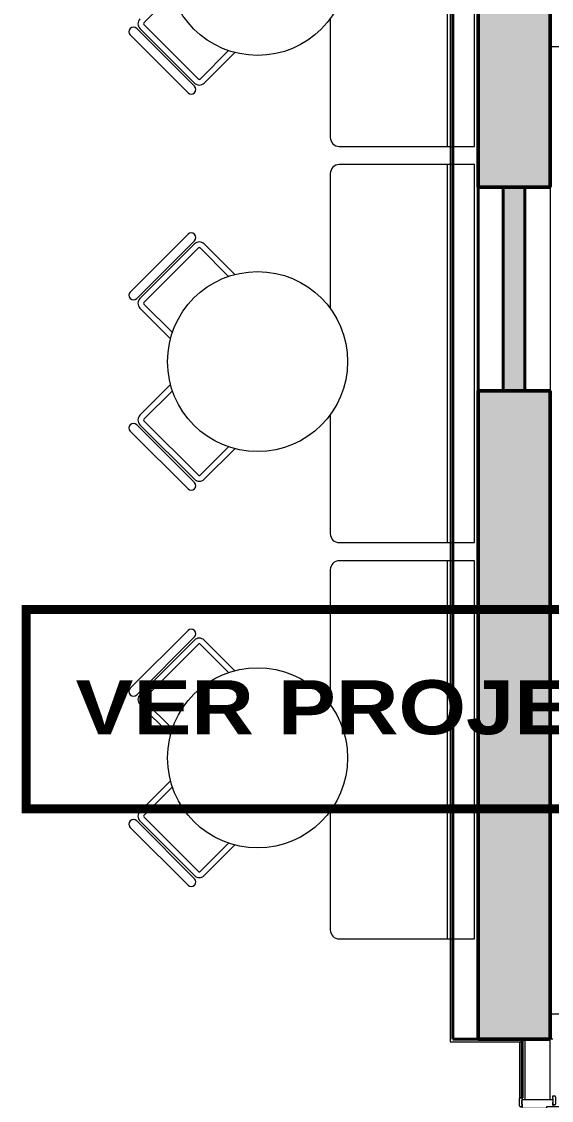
# Model space of a CAD drawing. Extents: x -14.2 to 52.3, y 3.7 to 90.9.
# Drawn here: x 25.82 to 28.76, y 15.02 to 21.01 of the extents above; entities that cross this region are included whole.
import ezdxf

# ---------------------------------------------------------------- set-up
doc = ezdxf.new("R2010")
doc.units = 0
doc.linetypes.add('limpo_PINI-PSG-PE-0102-LAZ-R00$0$CENTER', pattern=[2, 1.25, -0.25, 0.25, -0.25])
for name, color, linetype, lineweight in [('limpo_PINI-PSG-PE-0102-LAZ-R00$0$A-DETL-GENF', 1, 'Continuous', 5), ('limpo_PINI-PSG-PE-0102-LAZ-R00$0$A-DOOR', 31, 'Continuous', 5), ('limpo_PINI-PSG-PE-0102-LAZ-R00$0$A-WALL', 1, 'Continuous', 5), ('limpo_PINI-PSG-PE-0102-LAZ-R00$0$A-WALL-FNSH', 1, 'Continuous', 40), ('limpo_PINI-PSG-PE-0102-LAZ-R00$0$ARQ_MOBILIÁRIO', 135, 'Continuous', 5), ('limpo_PINI-PSG-PE-0102-LAZ-R00$0$LAYOUT_AMB_LAZ_dwg', 8, 'Continuous', 5), ('limpo_PINI-PSG-PE-0102-LAZ-R00$0$S-BEAM', 12, 'Continuous', 5), ('limpo_PINI-PSG-PE-0102-LAZ-R00$0$S-COLS', 52, 'Continuous', 5)]:
    doc.layers.add(name, color=color, linetype=linetype, lineweight=lineweight)
doc.layers.add('limpo_PINI-PSG-PE-0102-LAZ-R00$0$XR_ARQT', color=7, linetype='Continuous')
doc.layers.add('XR_ARQT', color=7, linetype='Continuous')
doc.styles.add('limpo_PINI-PSG-PE-0102-LAZ-R00$0$ARN_3', font='arialbd.ttf', dxfattribs={"width": 1.25, "height": 0.3})

# ---------------------------------------------------------------- blocks, each defined once
blk = doc.blocks.new('limpo_PINI-PSG-PE-0102-LAZ-R00$0$VER-ARQ')
at = {"color": 12, "linetype": 'limpo_PINI-PSG-PE-0102-LAZ-R00$0$CENTER', "const_width": 0.05}
blk.add_lwpolyline([(-4.1569, 1.1055), (4.1569, 1.1055), (4.1569, 0), (-4.1569, 0)], close=True, dxfattribs=at)
at = {"color": 12, "style": 'limpo_PINI-PSG-PE-0102-LAZ-R00$0$ARN_3', "width": 1.15}
blk.add_text('VER PROJETO DE ARQUITETURA', height=0.3, dxfattribs=at).set_placement((-3.8821, 0.4138))
blk = doc.blocks.new('limpo_PINI-PSG-PE-0102-LAZ-R00$0$PINI-EST-PE-1101-TQR-R20_rvt-1-5PPE_008_LAZER__P_A_0_09_')
at = {"layer": 'limpo_PINI-PSG-PE-0102-LAZ-R00$0$S-BEAM'}
blk.add_hatch(color=50, dxfattribs=at).paths.add_polyline_path([(20210, -5165), (20210, -4035.1), (20090, -4035.1), (20090, -5165)])
at = {"layer": 'limpo_PINI-PSG-PE-0102-LAZ-R00$0$S-COLS'}
for points in [[(19950, -4035), (20350, -4035), (20350, 2435), (18850, 2435), (18850, 2035), (19950, 2035), (19950, -2557.5)], [(20350, -8765), (20350, -5165), (19950, -5165), (19950, -8765), (20040, -8765)]]:
    blk.add_hatch(color=8, dxfattribs=at).paths.add_polyline_path(points)
at = {"layer": 'limpo_PINI-PSG-PE-0102-LAZ-R00$0$S-BEAM', "color": 55, "lineweight": 18}
blk.add_line((20210, -4035.1), (20090, -4035.1), dxfattribs=at)
at = {"layer": 'limpo_PINI-PSG-PE-0102-LAZ-R00$0$S-COLS', "color": 7, "lineweight": 50}
for p, q in [((20350, -4035), (20350, 2435)), ((19950, 2035), (19950, -4035)), ((19950, -4035), (20350, -4035)), ((20350, -5165), (19950, -5165)), ((19950, -5165), (19950, -8765)), ((20350, -8765), (20350, -5165)), ((19950, -8765), (20350, -8765))]:
    blk.add_line(p, q, dxfattribs=at)
blk = doc.blocks.new('limpo_PINI-PSG-PE-0102-LAZ-R00$0$DAA_002_MAD_ABR_1FO - 80 X 210-1917144-5PPE_008_LAZER__P_A_0_09_')
at = {"layer": 'limpo_PINI-PSG-PE-0102-LAZ-R00$0$A-DETL-GENF'}
for p, q in [((330, 730), (330, 850)), ((340, 850), (340, 840)), ((340, 830), (340, 840)), ((340, 840), (360, 840)), ((360, 865), (365, 865)), ((360, 840), (360, 865)), ((360, 830), (360, 840)), ((365, 865), (365, 805)), ((400, 865), (405, 865)), ((400, 805), (400, 865)), ((405, 865), (405, 840)), ((405, 830), (405, 840)), ((405, 840), (425, 840)), ((425, 840), (425, 850)), ((425, 830), (425, 840)), ((435, 850), (435, 730)), ((340, 830), (340, 730)), ((360, 830), (340, 830)), ((360, 805), (360, 830)), ((365, 805), (360, 805)), ((405, 805), (400, 805)), ((405, 830), (405, 805)), ((425, 830), (405, 830)), ((425, 730), (425, 830)), ((365, 90), (400, 90)), ((405, 50), (405, 85)), ((400, 50), (405, 50))]:
    blk.add_line(p, q, dxfattribs=at)
at = {"layer": 'limpo_PINI-PSG-PE-0102-LAZ-R00$0$A-DETL-GENF', "lineweight": 15}
for p, q in [((365, 885), (400, 885)), ((365, 85), (365, 885)), ((400, 885), (400, 85)), ((-460, 85), (-460, 95)), ((-446, 85), (-460, 85)), ((-455, 100), (-415, 100)), ((-446, 88), (-446, 85)), ((-424, 88), (-446, 88)), ((-440, 85), (-400, 85)), ((-440, -85), (-440, 85)), ((-424, 85), (-424, 88)), ((-410, 85), (-424, 85)), ((-410, 95), (-410, 85)), ((-400, 85), (-400, 50)), ((400, 85), (365, 85)), ((400, 85), (440, 85)), ((400, 50), (400, 85)), ((410, 85), (410, 95)), ((424, 85), (410, 85)), ((415, 100), (455, 100)), ((424, 88), (424, 85)), ((446, 88), (424, 88)), ((440, 85), (440, -85)), ((446, 85), (446, 88)), ((460, 85), (446, 85)), ((460, 95), (460, 85)), ((-400, 50), (-390, 50)), ((-390, 50), (-390, -85)), ((390, 50), (400, 50)), ((390, -85), (390, 50)), ((-450, -85), (-436, -85)), ((-450, -95), (-450, -85)), ((-405, -100), (-445, -100)), ((-390, -85), (-440, -85)), ((-436, -85), (-436, -88)), ((-436, -88), (-414, -88)), ((-414, -85), (-400, -85)), ((-414, -88), (-414, -85)), ((-400, -85), (-400, -95)), ((440, -85), (390, -85)), ((400, -85), (414, -85)), ((400, -95), (400, -85)), ((445, -100), (405, -100)), ((414, -85), (414, -88)), ((414, -88), (436, -88)), ((436, -85), (450, -85)), ((436, -88), (436, -85)), ((450, -85), (450, -95))]:
    blk.add_line(p, q, dxfattribs=at)
blk.add_circle((402.5, 87.5), 3.54, dxfattribs=at)
at = {"layer": 'limpo_PINI-PSG-PE-0102-LAZ-R00$0$A-DETL-GENF'}
for centre, radius, start, end in [((400, 85), 800, 90, 180), ((335, 850), 5, 360, 180), ((430, 850), 5, 360, 180), ((335, 730), 5, 180, 0), ((430, 730), 5, 180, 0)]:
    blk.add_arc(centre, radius, start, end, dxfattribs=at)
at = {"layer": 'limpo_PINI-PSG-PE-0102-LAZ-R00$0$A-DETL-GENF', "lineweight": 15}
for centre, start, end in [((-455, 95), 90, 180), ((-415, 95), 360, 90), ((415, 95), 90, 180), ((455, 95), 0, 90), ((-445, -95), 180, 270), ((-405, -95), 270, 0), ((405, -95), 180, 270), ((445, -95), 270, 360)]:
    blk.add_arc(centre, 5, start, end, dxfattribs=at)
blk = doc.blocks.new('limpo_PINI-PSG-PE-0102-LAZ-R00$0$LAYOUT_AMB_LAZ_dwg-2867451-5PPE_008_LAZER__P_A_0_09_')
at = {"layer": 'limpo_PINI-PSG-PE-0102-LAZ-R00$0$ARQ_MOBILIÁRIO', "color": 9}
for p, q in [((36714.3, 16635.8), (36714.3, 14536.4)), ((35187, 15380.2), (35029, 15222.2)), ((36064.3, 15247.1), (36064.3, 14586.4)), ((34953.3, 15155.4), (35274, 14834.6)), ((35309.7, 14870.3), (34988.9, 15191)), ((35006.7, 15191), (35309.7, 14888.1)), ((35029, 15213.3), (35331.9, 14910.4)), ((35340.9, 14910.4), (35498.8, 15068.3)), ((36714.3, 14435.8), (36714.3, 12336.4)), ((36064.3, 14385.8), (36064.3, 13636)), ((35274, 14048.5), (34953.3, 13727.8)), ((34988.9, 13692.1), (35309.7, 14012.9)), ((35309.7, 13995), (35006.7, 13692.1)), ((35331.9, 13972.8), (35029, 13669.8)), ((35498.8, 13814.8), (35340.9, 13972.8)), ((35533.1, 13825.1), (35363.1, 13995)), ((35029, 13660.9), (35187, 13503)), ((35176.7, 13214.4), (35006.7, 13044.5)), ((35187, 13180.2), (35029, 13022.2)), ((35029, 13013.3), (35331.9, 12710.4)), ((36064.3, 13047.1), (36064.3, 12386.4)), ((34953.3, 12955.4), (35274, 12634.6)), ((35309.7, 12670.3), (34988.9, 12991)), ((35006.7, 12991), (35309.7, 12688.1)), ((35340.9, 12710.4), (35498.8, 12868.3)), ((36714.3, 12235.8), (36714.3, 10136.4)), ((36064.3, 12185.8), (36064.3, 11436)), ((35274, 11848.5), (34953.3, 11527.8)), ((34988.9, 11492.1), (35309.7, 11812.9)), ((35309.7, 11795), (35006.7, 11492.1)), ((35331.9, 11772.8), (35029, 11469.8)), ((35498.8, 11614.8), (35340.9, 11772.8)), ((35533.1, 11625.1), (35363.1, 11795)), ((35029, 11460.9), (35187, 11303)), ((35176.7, 11014.4), (35006.7, 10844.5)), ((35187, 10980.2), (35029, 10822.2)), ((36064.3, 10847.1), (36064.3, 10186.4)), ((35309.7, 10470.3), (34988.9, 10791)), ((35006.7, 10791), (35309.7, 10488.1)), ((35029, 10813.3), (35331.9, 10510.4)), ((34953.3, 10755.4), (35274, 10434.6)), ((35340.9, 10510.4), (35498.8, 10668.3))]:
    blk.add_line(p, q, dxfattribs=at)
at = {"layer": 'limpo_PINI-PSG-PE-0102-LAZ-R00$0$ARQ_MOBILIÁRIO', "color": 9, "flags": 128}
for points in [[(36114.3, 14536.4), (36864.3, 14536.4), (36864.3, 16635.8), (36114.3, 16635.8)], [(35533, 15058), (35363.1, 14888.1), (35533, 15058)], [(36114.3, 12336.4), (36864.3, 12336.4), (36864.3, 14435.8), (36114.3, 14435.8)], [(35176.7, 13468.7), (35006.7, 13638.7), (35176.7, 13468.7)], [(35533, 12858), (35363.1, 12688.1), (35533, 12858)], [(36114.3, 10136.4), (36864.3, 10136.4), (36864.3, 12235.8), (36114.3, 12235.8)], [(35176.7, 11268.7), (35006.7, 11438.7), (35176.7, 11268.7)], [(35533, 10658), (35363.1, 10488.1), (35533, 10658)]]:
    blk.add_lwpolyline(points, dxfattribs=at)
at = {"layer": 'limpo_PINI-PSG-PE-0102-LAZ-R00$0$ARQ_MOBILIÁRIO', "color": 9}
for centre in [(35660.2, 15541.6), (35660.2, 13341.6), (35660.2, 11141.6)]:
    blk.add_circle(centre, 500, dxfattribs=at)
for centre, radius, start, end in [((35033.5, 15217.7), 37.8, 135.00085, 225.00085), ((35033.5, 15217.7), 6.3, 135.00084, 225.00084), ((34971.1, 15173.2), 25.2, 45.00085, 225.00085), ((35291.9, 14852.5), 25.2, 225.00085, 45.00085), ((35336.4, 14914.8), 37.8, 225.00085, 315.00085), ((35336.4, 14914.8), 6.3, 225.00086, 315.00086), ((36114.3, 14586.4), 50, 180, 270), ((36114.3, 14385.8), 50, 90, 180), ((35291.8, 14030.7), 25.2, 315.00085, 135.00085), ((35336.4, 13968.3), 37.8, 45.00085, 135.00085), ((35336.4, 13968.3), 6.3, 45.00084, 135.00084), ((34971.1, 13709.9), 25.2, 135.00085, 315.00085), ((35033.5, 13665.4), 37.8, 135.00085, 225.00085), ((35033.5, 13665.4), 6.3, 135.00086, 225.00086), ((34971.1, 12973.2), 25.2, 45.00085, 225.00085), ((35033.5, 13017.7), 37.8, 135.00085, 225.00085), ((35033.5, 13017.7), 6.3, 135.00084, 225.00084), ((35336.4, 12714.8), 6.3, 225.00086, 315.00086), ((35291.9, 12652.5), 25.2, 225.00085, 45.00085), ((35336.4, 12714.8), 37.8, 225.00085, 315.00085), ((36114.3, 12386.4), 50, 180, 270), ((36114.3, 12185.8), 50, 90, 180), ((35291.8, 11830.7), 25.2, 315.00085, 135.00085), ((35336.4, 11768.3), 37.8, 45.00085, 135.00085), ((35336.4, 11768.3), 6.3, 45.00084, 135.00084), ((34971.1, 11509.9), 25.2, 135.00085, 315.00085), ((35033.5, 11465.4), 37.8, 135.00085, 225.00085), ((35033.5, 11465.4), 6.3, 135.00086, 225.00086), ((35033.5, 10817.7), 37.8, 135.00085, 225.00085), ((34971.1, 10773.2), 25.2, 45.00085, 225.00085), ((35033.5, 10817.7), 6.3, 135.00084, 225.00084), ((35336.4, 10514.8), 37.8, 225.00085, 315.00085), ((35336.4, 10514.8), 6.3, 225.00086, 315.00086), ((35291.9, 10452.5), 25.2, 225.00085, 45.00085), ((36114.3, 10186.4), 50, 180, 270)]:
    blk.add_arc(centre, radius, start, end, dxfattribs=at)
blk = doc.blocks.new('limpo_PINI-PSG-PE-0102-LAZ-R00$0$A$C745163c0')
at = {"layer": 'limpo_PINI-PSG-PE-0102-LAZ-R00$0$A-WALL', "color": 170, "lineweight": 40}
for p, q in [((14670, 4950), (14670, -1520.1)), ((14130, 4550), (14130, -6250)), ((14270, -6250), (14270, 4550)), ((14410, -1520), (14270, -1520)), ((14410, -2650), (14410, -1520)), ((14670, -1520.1), (14530, -1520.1)), ((14530, -1520.1), (14530, -2650)), ((14270, -2650), (14410, -2650)), ((14530, -2650), (14670, -2650)), ((14670, -2650), (14670, -6250)), ((14130, -6250), (14270, -6250)), ((14670, -6250), (14515, -6250)), ((14515, -6250), (14515, -6575.1))]:
    blk.add_line(p, q, dxfattribs=at)
at = {"layer": 'limpo_PINI-PSG-PE-0102-LAZ-R00$0$A-WALL', "color": 50}
for p, q in [((14825, -740.1), (14670, -740.1)), ((14670, -1520.1), (14670, -2650)), ((14670, -6110), (16704.1, -6110)), ((14500, -6265), (14515, -6265)), ((14530, -6250), (14530, -6585.1)), ((14670, -6585.1), (14670, -6250)), ((14685, -6250), (14670, -6250))]:
    blk.add_line(p, q, dxfattribs=at)
at = {"layer": 'limpo_PINI-PSG-PE-0102-LAZ-R00$0$A-WALL-FNSH', "lineweight": 5}
for p, q in [((14115, 4535), (14115, -6265)), ((14115, -6265), (14500, -6265)), ((14515, -6250), (14270, -6250)), ((14500, -6265), (14500, -6580.1))]:
    blk.add_line(p, q, dxfattribs=at)
at = {"lineweight": 5}
blk.add_blockref('limpo_PINI-PSG-PE-0102-LAZ-R00$0$PINI-EST-PE-1101-TQR-R20_rvt-1-5PPE_008_LAZER__P_A_0_09_', (-5680, 2515), dxfattribs=at)
at = {"layer": 'limpo_PINI-PSG-PE-0102-LAZ-R00$0$A-DOOR', "rotation": 270}
blk.add_blockref('limpo_PINI-PSG-PE-0102-LAZ-R00$0$DAA_002_MAD_ABR_1FO - 80 X 210-1917144-5PPE_008_LAZER__P_A_0_09_', (14600, -7025.1), dxfattribs=at)
at = {"layer": 'limpo_PINI-PSG-PE-0102-LAZ-R00$0$LAYOUT_AMB_LAZ_dwg', "color": 9}
blk.add_blockref('limpo_PINI-PSG-PE-0102-LAZ-R00$0$LAYOUT_AMB_LAZ_dwg-2867451-5PPE_008_LAZER__P_A_0_09_', (-22615.1, -15829.6), dxfattribs=at)
blk = doc.blocks.new('limpo_PINI-PSG-PE-0102-LAZ-R00')
at = {"layer": 'limpo_PINI-PSG-PE-0102-LAZ-R00$0$XR_ARQT', "xscale": 0.001000000000038553, "yscale": 0.001000000000038553, "zscale": 0.001000000000038553}
blk.add_blockref('limpo_PINI-PSG-PE-0102-LAZ-R00$0$A$C745163c0', (14.124, 21.592), dxfattribs=at)
blk.add_blockref('limpo_PINI-PSG-PE-0102-LAZ-R00$0$VER-ARQ', (30.0399, 16.6213))

msp = doc.modelspace()

# ---------------------------------------------------------------- block references
at = {"layer": 'XR_ARQT'}
msp.add_blockref('limpo_PINI-PSG-PE-0102-LAZ-R00', (-0.0418, 0.017), dxfattribs=at)

doc.saveas('drawing.dxf')
